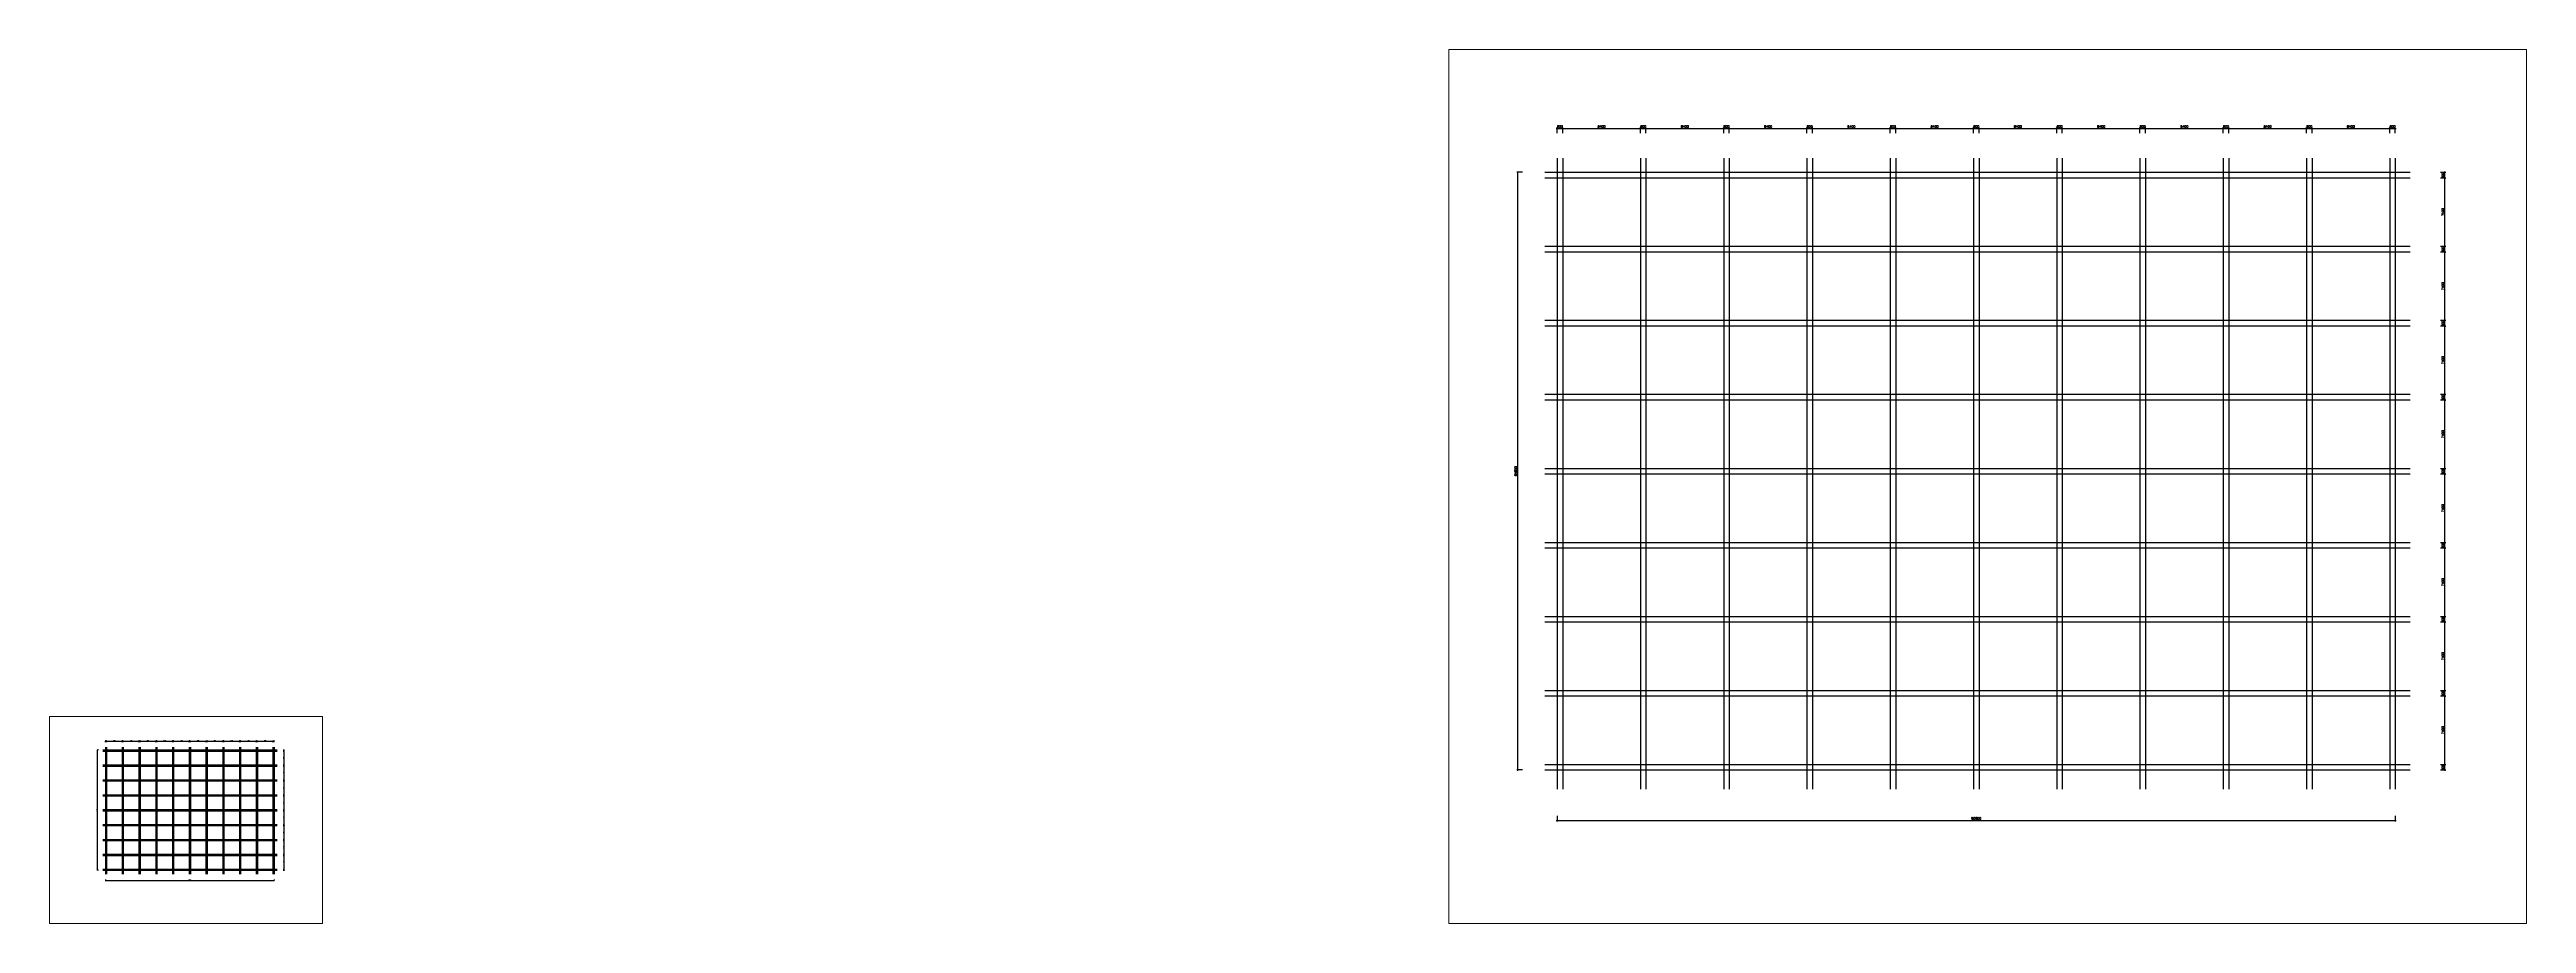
# Paper-space layout '布局1' of a CAD drawing. Header units: millimetres. Extents: x 26 to 1892, y 20 to 678.
# The model-space entities are those that its viewports show. They can reach past a viewport. Long polylines and large blocks are cut down to what shows.
import ezdxf

# ---------------------------------------------------------------- set-up
doc = ezdxf.new("R2010")
doc.units = ezdxf.units.MM
doc.layers.get('Defpoints').update_dxf_attribs({"color": 8})
doc.styles.get("Standard").update_dxf_attribs({"font": 'txt', "bigfont": 'gbcbig.shx'})
doc.dimstyles.new('平面1：100', dxfattribs={"dimscale": 100, "dimtxt": 2.5, "dimasz": 1, "dimexe": 1, "dimexo": 1, "dimgap": 1, "dimtad": 1, "dimdec": 0, "dimtxsty": 'Standard', "dimblk": 'ARCHTICK', "dimcen": 1, "dimdle": 1, "dimclrd": 3, "dimclre": 3, "dimclrt": 4, "dimadec": 0, "dimazin": 0, "dimtfac": 1, "dimtdec": 0, "dimtix": 1, "dimtmove": 2, "dimatfit": 3, "dimldrblk": 'ARCHTICK', "dimfxl": 0, "dimarcsym": 0})

# ---------------------------------------------------------------- blocks, each defined once
blk = doc.blocks.new('_ArchTick')
at = {"color": 0, "linetype": 'ByBlock', "const_width": 0.15}
blk.add_lwpolyline([(-0.5, -0.5), (0.5, 0.5)], dxfattribs=at)
blk = doc.blocks.new('*D43')
at = {"color": 3, "lineweight": -2}
for p, q in [((416041, 130914), (416641, 130914)), ((416041, 130314), (416641, 130314)), ((416541, 130914), (416541, 131014)), ((416541, 130314), (416541, 130914)), ((416541, 130314), (416541, 130214))]:
    blk.add_line(p, q, dxfattribs=at)
at = {"layer": 'Defpoints', "color": 0}
for p in [(412759, 130914), (412759, 130314), (416541, 130914)]:
    blk.add_point(p, dxfattribs=at)
at = {"color": 3, "lineweight": -2, "xscale": 100, "yscale": 100, "zscale": 100}
for p, rotation in [((416541, 130914), 270), ((416541, 130314), 90)]:
    blk.add_blockref('_ArchTick', p, dxfattribs=dict(at, rotation=rotation))
at = {"color": 4, "insert": (416316, 130614), "char_height": 250, "attachment_point": 5, "rotation": 90}
blk.add_mtext('600', dxfattribs=at)
blk = doc.blocks.new('*D44')
at = {"color": 3, "lineweight": -2}
for p, q in [((416041, 138314), (416641, 138314)), ((416541, 130814), (416541, 138414)), ((416041, 130914), (416641, 130914))]:
    blk.add_line(p, q, dxfattribs=at)
at = {"layer": 'Defpoints', "color": 0}
for p in [(412759, 138314), (416541, 138314), (412759, 130914)]:
    blk.add_point(p, dxfattribs=at)
at = {"color": 3, "lineweight": -2, "xscale": 100, "yscale": 100, "zscale": 100}
for p, rotation in [((416541, 138314), 90), ((416541, 130914), 270)]:
    blk.add_blockref('_ArchTick', p, dxfattribs=dict(at, rotation=rotation))
at = {"color": 4, "insert": (416316, 134614), "char_height": 250, "attachment_point": 5, "rotation": 90}
blk.add_mtext('7400', dxfattribs=at)
blk = doc.blocks.new('*D45')
at = {"color": 3, "lineweight": -2}
for p, q in [((416041, 138914), (416641, 138914)), ((416041, 138314), (416641, 138314)), ((416541, 138914), (416541, 139014)), ((416541, 138314), (416541, 138914)), ((416541, 138314), (416541, 138214))]:
    blk.add_line(p, q, dxfattribs=at)
at = {"layer": 'Defpoints', "color": 0}
for p in [(412759, 138914), (412759, 138314), (416541, 138914)]:
    blk.add_point(p, dxfattribs=at)
at = {"color": 3, "lineweight": -2, "xscale": 100, "yscale": 100, "zscale": 100}
for p, rotation in [((416541, 138914), 270), ((416541, 138314), 90)]:
    blk.add_blockref('_ArchTick', p, dxfattribs=dict(at, rotation=rotation))
at = {"color": 4, "insert": (416316, 138614), "char_height": 250, "attachment_point": 5, "rotation": 90}
blk.add_mtext('600', dxfattribs=at)
blk = doc.blocks.new('*D46')
at = {"color": 3, "lineweight": -2}
for p, q in [((416041, 146314), (416641, 146314)), ((416541, 138814), (416541, 146414)), ((416041, 138914), (416641, 138914))]:
    blk.add_line(p, q, dxfattribs=at)
at = {"layer": 'Defpoints', "color": 0}
for p in [(412759, 146314), (416541, 146314), (412759, 138914)]:
    blk.add_point(p, dxfattribs=at)
at = {"color": 3, "lineweight": -2, "xscale": 100, "yscale": 100, "zscale": 100}
for p, rotation in [((416541, 146314), 90), ((416541, 138914), 270)]:
    blk.add_blockref('_ArchTick', p, dxfattribs=dict(at, rotation=rotation))
at = {"color": 4, "insert": (416316, 142614), "char_height": 250, "attachment_point": 5, "rotation": 90}
blk.add_mtext('7400', dxfattribs=at)
blk = doc.blocks.new('*D47')
at = {"color": 3, "lineweight": -2}
for p, q in [((416041, 146914), (416641, 146914)), ((416041, 146314), (416641, 146314)), ((416541, 146914), (416541, 147014)), ((416541, 146314), (416541, 146914)), ((416541, 146314), (416541, 146214))]:
    blk.add_line(p, q, dxfattribs=at)
at = {"layer": 'Defpoints', "color": 0}
for p in [(412759, 146914), (412759, 146314), (416541, 146914)]:
    blk.add_point(p, dxfattribs=at)
at = {"color": 3, "lineweight": -2, "xscale": 100, "yscale": 100, "zscale": 100}
for p, rotation in [((416541, 146914), 270), ((416541, 146314), 90)]:
    blk.add_blockref('_ArchTick', p, dxfattribs=dict(at, rotation=rotation))
at = {"color": 4, "insert": (416316, 146614), "char_height": 250, "attachment_point": 5, "rotation": 90}
blk.add_mtext('600', dxfattribs=at)
blk = doc.blocks.new('*D48')
at = {"color": 3, "lineweight": -2}
for p, q in [((416041, 154314), (416641, 154314)), ((416541, 146814), (416541, 154414)), ((416041, 146914), (416641, 146914))]:
    blk.add_line(p, q, dxfattribs=at)
at = {"layer": 'Defpoints', "color": 0}
for p in [(412759, 154314), (416541, 154314), (412759, 146914)]:
    blk.add_point(p, dxfattribs=at)
at = {"color": 3, "lineweight": -2, "xscale": 100, "yscale": 100, "zscale": 100}
for p, rotation in [((416541, 154314), 90), ((416541, 146914), 270)]:
    blk.add_blockref('_ArchTick', p, dxfattribs=dict(at, rotation=rotation))
at = {"color": 4, "insert": (416316, 150614), "char_height": 250, "attachment_point": 5, "rotation": 90}
blk.add_mtext('7400', dxfattribs=at)
blk = doc.blocks.new('*D49')
at = {"color": 3, "lineweight": -2}
for p, q in [((416041, 154914), (416641, 154914)), ((416041, 154314), (416641, 154314)), ((416541, 154914), (416541, 155014)), ((416541, 154314), (416541, 154914)), ((416541, 154314), (416541, 154214))]:
    blk.add_line(p, q, dxfattribs=at)
at = {"layer": 'Defpoints', "color": 0}
for p in [(412759, 154914), (412759, 154314), (416541, 154914)]:
    blk.add_point(p, dxfattribs=at)
at = {"color": 3, "lineweight": -2, "xscale": 100, "yscale": 100, "zscale": 100}
for p, rotation in [((416541, 154914), 270), ((416541, 154314), 90)]:
    blk.add_blockref('_ArchTick', p, dxfattribs=dict(at, rotation=rotation))
at = {"color": 4, "insert": (416316, 154614), "char_height": 250, "attachment_point": 5, "rotation": 90}
blk.add_mtext('600', dxfattribs=at)
blk = doc.blocks.new('*D50')
at = {"color": 3, "lineweight": -2}
for p, q in [((416041, 162314), (416641, 162314)), ((416541, 154814), (416541, 162414)), ((416041, 154914), (416641, 154914))]:
    blk.add_line(p, q, dxfattribs=at)
at = {"layer": 'Defpoints', "color": 0}
for p in [(412759, 162314), (416541, 162314), (412759, 154914)]:
    blk.add_point(p, dxfattribs=at)
at = {"color": 3, "lineweight": -2, "xscale": 100, "yscale": 100, "zscale": 100}
for p, rotation in [((416541, 162314), 90), ((416541, 154914), 270)]:
    blk.add_blockref('_ArchTick', p, dxfattribs=dict(at, rotation=rotation))
at = {"color": 4, "insert": (416316, 158614), "char_height": 250, "attachment_point": 5, "rotation": 90}
blk.add_mtext('7400', dxfattribs=at)
blk = doc.blocks.new('*D51')
at = {"color": 3, "lineweight": -2}
for p, q in [((416041, 162914), (416641, 162914)), ((416041, 162314), (416641, 162314)), ((416541, 162914), (416541, 163014)), ((416541, 162314), (416541, 162914)), ((416541, 162314), (416541, 162214))]:
    blk.add_line(p, q, dxfattribs=at)
at = {"layer": 'Defpoints', "color": 0}
for p in [(412759, 162914), (412759, 162314), (416541, 162914)]:
    blk.add_point(p, dxfattribs=at)
at = {"color": 3, "lineweight": -2, "xscale": 100, "yscale": 100, "zscale": 100}
for p, rotation in [((416541, 162914), 270), ((416541, 162314), 90)]:
    blk.add_blockref('_ArchTick', p, dxfattribs=dict(at, rotation=rotation))
at = {"color": 4, "insert": (416316, 162614), "char_height": 250, "attachment_point": 5, "rotation": 90}
blk.add_mtext('600', dxfattribs=at)
blk = doc.blocks.new('*D52')
at = {"color": 3, "lineweight": -2}
for p, q in [((416041, 170314), (416641, 170314)), ((416541, 162814), (416541, 170414)), ((416041, 162914), (416641, 162914))]:
    blk.add_line(p, q, dxfattribs=at)
at = {"layer": 'Defpoints', "color": 0}
for p in [(412759, 170314), (416541, 170314), (412759, 162914)]:
    blk.add_point(p, dxfattribs=at)
at = {"color": 3, "lineweight": -2, "xscale": 100, "yscale": 100, "zscale": 100}
for p, rotation in [((416541, 170314), 90), ((416541, 162914), 270)]:
    blk.add_blockref('_ArchTick', p, dxfattribs=dict(at, rotation=rotation))
at = {"color": 4, "insert": (416316, 166614), "char_height": 250, "attachment_point": 5, "rotation": 90}
blk.add_mtext('7400', dxfattribs=at)
blk = doc.blocks.new('*D53')
at = {"color": 3, "lineweight": -2}
for p, q in [((416041, 170914), (416641, 170914)), ((416041, 170314), (416641, 170314)), ((416541, 170914), (416541, 171014)), ((416541, 170314), (416541, 170914)), ((416541, 170314), (416541, 170214))]:
    blk.add_line(p, q, dxfattribs=at)
at = {"layer": 'Defpoints', "color": 0}
for p in [(412759, 170914), (412759, 170314), (416541, 170914)]:
    blk.add_point(p, dxfattribs=at)
at = {"color": 3, "lineweight": -2, "xscale": 100, "yscale": 100, "zscale": 100}
for p, rotation in [((416541, 170914), 270), ((416541, 170314), 90)]:
    blk.add_blockref('_ArchTick', p, dxfattribs=dict(at, rotation=rotation))
at = {"color": 4, "insert": (416316, 170614), "char_height": 250, "attachment_point": 5, "rotation": 90}
blk.add_mtext('600', dxfattribs=at)
blk = doc.blocks.new('*D54')
at = {"color": 3, "lineweight": -2}
for p, q in [((416041, 178314), (416641, 178314)), ((416541, 170814), (416541, 178414)), ((416041, 170914), (416641, 170914))]:
    blk.add_line(p, q, dxfattribs=at)
at = {"layer": 'Defpoints', "color": 0}
for p in [(412759, 178314), (416541, 178314), (412759, 170914)]:
    blk.add_point(p, dxfattribs=at)
at = {"color": 3, "lineweight": -2, "xscale": 100, "yscale": 100, "zscale": 100}
for p, rotation in [((416541, 178314), 90), ((416541, 170914), 270)]:
    blk.add_blockref('_ArchTick', p, dxfattribs=dict(at, rotation=rotation))
at = {"color": 4, "insert": (416316, 174614), "char_height": 250, "attachment_point": 5, "rotation": 90}
blk.add_mtext('7400', dxfattribs=at)
blk = doc.blocks.new('*D55')
at = {"color": 3, "lineweight": -2}
for p, q in [((416041, 178914), (416641, 178914)), ((416041, 178314), (416641, 178314)), ((416541, 178914), (416541, 179014)), ((416541, 178314), (416541, 178914)), ((416541, 178314), (416541, 178214))]:
    blk.add_line(p, q, dxfattribs=at)
at = {"layer": 'Defpoints', "color": 0}
for p in [(412759, 178914), (412759, 178314), (416541, 178914)]:
    blk.add_point(p, dxfattribs=at)
at = {"color": 3, "lineweight": -2, "xscale": 100, "yscale": 100, "zscale": 100}
for p, rotation in [((416541, 178914), 270), ((416541, 178314), 90)]:
    blk.add_blockref('_ArchTick', p, dxfattribs=dict(at, rotation=rotation))
at = {"color": 4, "insert": (416316, 178614), "char_height": 250, "attachment_point": 5, "rotation": 90}
blk.add_mtext('600', dxfattribs=at)
blk = doc.blocks.new('*D56')
at = {"color": 3, "lineweight": -2}
for p, q in [((416041, 186314), (416641, 186314)), ((416541, 178814), (416541, 186414)), ((416041, 178914), (416641, 178914))]:
    blk.add_line(p, q, dxfattribs=at)
at = {"layer": 'Defpoints', "color": 0}
for p in [(412759, 186314), (416541, 186314), (412759, 178914)]:
    blk.add_point(p, dxfattribs=at)
at = {"color": 3, "lineweight": -2, "xscale": 100, "yscale": 100, "zscale": 100}
for p, rotation in [((416541, 186314), 90), ((416541, 178914), 270)]:
    blk.add_blockref('_ArchTick', p, dxfattribs=dict(at, rotation=rotation))
at = {"color": 4, "insert": (416316, 182614), "char_height": 250, "attachment_point": 5, "rotation": 90}
blk.add_mtext('7400', dxfattribs=at)
blk = doc.blocks.new('*D57')
at = {"color": 3, "lineweight": -2}
for p, q in [((416041, 186914), (416641, 186914)), ((416041, 186314), (416641, 186314)), ((416541, 186914), (416541, 187014)), ((416541, 186314), (416541, 186914)), ((416541, 186314), (416541, 186214))]:
    blk.add_line(p, q, dxfattribs=at)
at = {"layer": 'Defpoints', "color": 0}
for p in [(412759, 186914), (412759, 186314), (416541, 186914)]:
    blk.add_point(p, dxfattribs=at)
at = {"color": 3, "lineweight": -2, "xscale": 100, "yscale": 100, "zscale": 100}
for p, rotation in [((416541, 186914), 270), ((416541, 186314), 90)]:
    blk.add_blockref('_ArchTick', p, dxfattribs=dict(at, rotation=rotation))
at = {"color": 4, "insert": (416316, 186614), "char_height": 250, "attachment_point": 5, "rotation": 90}
blk.add_mtext('600', dxfattribs=at)
blk = doc.blocks.new('*D58')
at = {"color": 3, "lineweight": -2}
for p, q in [((416041, 194314), (416641, 194314)), ((416541, 186814), (416541, 194414)), ((416041, 186914), (416641, 186914))]:
    blk.add_line(p, q, dxfattribs=at)
at = {"layer": 'Defpoints', "color": 0}
for p in [(412759, 194314), (416541, 194314), (412759, 186914)]:
    blk.add_point(p, dxfattribs=at)
at = {"color": 3, "lineweight": -2, "xscale": 100, "yscale": 100, "zscale": 100}
for p, rotation in [((416541, 194314), 90), ((416541, 186914), 270)]:
    blk.add_blockref('_ArchTick', p, dxfattribs=dict(at, rotation=rotation))
at = {"color": 4, "insert": (416316, 190614), "char_height": 250, "attachment_point": 5, "rotation": 90}
blk.add_mtext('7400', dxfattribs=at)
blk = doc.blocks.new('*D59')
at = {"color": 3, "lineweight": -2}
for p, q in [((416041, 194914), (416641, 194914)), ((416041, 194314), (416641, 194314)), ((416541, 194914), (416541, 195014)), ((416541, 194314), (416541, 194914)), ((416541, 194314), (416541, 194214))]:
    blk.add_line(p, q, dxfattribs=at)
at = {"layer": 'Defpoints', "color": 0}
for p in [(412759, 194914), (412759, 194314), (416541, 194914)]:
    blk.add_point(p, dxfattribs=at)
at = {"color": 3, "lineweight": -2, "xscale": 100, "yscale": 100, "zscale": 100}
for p, rotation in [((416541, 194914), 270), ((416541, 194314), 90)]:
    blk.add_blockref('_ArchTick', p, dxfattribs=dict(at, rotation=rotation))
at = {"color": 4, "insert": (416316, 194614), "char_height": 250, "attachment_point": 5, "rotation": 90}
blk.add_mtext('600', dxfattribs=at)
blk = doc.blocks.new('*D60')
at = {"color": 3, "lineweight": -2}
for p, q in [((320568, 199635), (320468, 199635)), ((320568, 199135), (320568, 199735)), ((320568, 199635), (321168, 199635)), ((321168, 199135), (321168, 199735)), ((321168, 199635), (321268, 199635))]:
    blk.add_line(p, q, dxfattribs=at)
at = {"layer": 'Defpoints', "color": 0}
for p in [(321168, 199635), (320568, 196427), (321168, 196427)]:
    blk.add_point(p, dxfattribs=at)
at = {"color": 3, "lineweight": -2, "xscale": 100, "yscale": 100, "zscale": 100}
blk.add_blockref('_ArchTick', (320568, 199635), dxfattribs=at)
at = {"color": 3, "lineweight": -2, "xscale": 100, "yscale": 100, "zscale": 100, "rotation": 180}
blk.add_blockref('_ArchTick', (321168, 199635), dxfattribs=at)
at = {"color": 4, "insert": (320868, 199860), "char_height": 250, "attachment_point": 5}
blk.add_mtext('600', dxfattribs=at)
blk = doc.blocks.new('*D61')
at = {"color": 3, "lineweight": -2}
for p, q in [((321068, 199635), (329668, 199635)), ((321168, 199135), (321168, 199735)), ((329568, 199135), (329568, 199735))]:
    blk.add_line(p, q, dxfattribs=at)
at = {"layer": 'Defpoints', "color": 0}
for p in [(329568, 199635), (321168, 196427), (329568, 196427)]:
    blk.add_point(p, dxfattribs=at)
at = {"color": 3, "lineweight": -2, "xscale": 100, "yscale": 100, "zscale": 100, "rotation": 180}
blk.add_blockref('_ArchTick', (321168, 199635), dxfattribs=at)
at = {"color": 3, "lineweight": -2, "xscale": 100, "yscale": 100, "zscale": 100}
blk.add_blockref('_ArchTick', (329568, 199635), dxfattribs=at)
at = {"color": 4, "insert": (325368, 199860), "char_height": 250, "attachment_point": 5}
blk.add_mtext('8400', dxfattribs=at)
blk = doc.blocks.new('*D62')
at = {"color": 3, "lineweight": -2}
for p, q in [((329568, 199635), (329468, 199635)), ((329568, 199135), (329568, 199735)), ((329568, 199635), (330168, 199635)), ((330168, 199135), (330168, 199735)), ((330168, 199635), (330268, 199635))]:
    blk.add_line(p, q, dxfattribs=at)
at = {"layer": 'Defpoints', "color": 0}
for p in [(330168, 199635), (329568, 196427), (330168, 196427)]:
    blk.add_point(p, dxfattribs=at)
at = {"color": 3, "lineweight": -2, "xscale": 100, "yscale": 100, "zscale": 100}
blk.add_blockref('_ArchTick', (329568, 199635), dxfattribs=at)
at = {"color": 3, "lineweight": -2, "xscale": 100, "yscale": 100, "zscale": 100, "rotation": 180}
blk.add_blockref('_ArchTick', (330168, 199635), dxfattribs=at)
at = {"color": 4, "insert": (329868, 199860), "char_height": 250, "attachment_point": 5}
blk.add_mtext('600', dxfattribs=at)
blk = doc.blocks.new('*D63')
at = {"color": 3, "lineweight": -2}
for p, q in [((330068, 199635), (338668, 199635)), ((330168, 199135), (330168, 199735)), ((338568, 199135), (338568, 199735))]:
    blk.add_line(p, q, dxfattribs=at)
at = {"layer": 'Defpoints', "color": 0}
for p in [(338568, 199635), (330168, 196427), (338568, 196427)]:
    blk.add_point(p, dxfattribs=at)
at = {"color": 3, "lineweight": -2, "xscale": 100, "yscale": 100, "zscale": 100, "rotation": 180}
blk.add_blockref('_ArchTick', (330168, 199635), dxfattribs=at)
at = {"color": 3, "lineweight": -2, "xscale": 100, "yscale": 100, "zscale": 100}
blk.add_blockref('_ArchTick', (338568, 199635), dxfattribs=at)
at = {"color": 4, "insert": (334368, 199860), "char_height": 250, "attachment_point": 5}
blk.add_mtext('8400', dxfattribs=at)
blk = doc.blocks.new('*D64')
at = {"color": 3, "lineweight": -2}
for p, q in [((338568, 199635), (338468, 199635)), ((338568, 199135), (338568, 199735)), ((338568, 199635), (339168, 199635)), ((339168, 199135), (339168, 199735)), ((339168, 199635), (339268, 199635))]:
    blk.add_line(p, q, dxfattribs=at)
at = {"layer": 'Defpoints', "color": 0}
for p in [(339168, 199635), (338568, 196427), (339168, 196427)]:
    blk.add_point(p, dxfattribs=at)
at = {"color": 3, "lineweight": -2, "xscale": 100, "yscale": 100, "zscale": 100}
blk.add_blockref('_ArchTick', (338568, 199635), dxfattribs=at)
at = {"color": 3, "lineweight": -2, "xscale": 100, "yscale": 100, "zscale": 100, "rotation": 180}
blk.add_blockref('_ArchTick', (339168, 199635), dxfattribs=at)
at = {"color": 4, "insert": (338868, 199860), "char_height": 250, "attachment_point": 5}
blk.add_mtext('600', dxfattribs=at)
blk = doc.blocks.new('*D65')
at = {"color": 3, "lineweight": -2}
for p, q in [((339068, 199635), (347668, 199635)), ((339168, 199135), (339168, 199735)), ((347568, 199135), (347568, 199735))]:
    blk.add_line(p, q, dxfattribs=at)
at = {"layer": 'Defpoints', "color": 0}
for p in [(347568, 199635), (339168, 196427), (347568, 196427)]:
    blk.add_point(p, dxfattribs=at)
at = {"color": 3, "lineweight": -2, "xscale": 100, "yscale": 100, "zscale": 100, "rotation": 180}
blk.add_blockref('_ArchTick', (339168, 199635), dxfattribs=at)
at = {"color": 3, "lineweight": -2, "xscale": 100, "yscale": 100, "zscale": 100}
blk.add_blockref('_ArchTick', (347568, 199635), dxfattribs=at)
at = {"color": 4, "insert": (343368, 199860), "char_height": 250, "attachment_point": 5}
blk.add_mtext('8400', dxfattribs=at)
blk = doc.blocks.new('*D66')
at = {"color": 3, "lineweight": -2}
for p, q in [((347568, 199635), (347468, 199635)), ((347568, 199135), (347568, 199735)), ((347568, 199635), (348168, 199635)), ((348168, 199135), (348168, 199735)), ((348168, 199635), (348268, 199635))]:
    blk.add_line(p, q, dxfattribs=at)
at = {"layer": 'Defpoints', "color": 0}
for p in [(348168, 199635), (347568, 196427), (348168, 196427)]:
    blk.add_point(p, dxfattribs=at)
at = {"color": 3, "lineweight": -2, "xscale": 100, "yscale": 100, "zscale": 100}
blk.add_blockref('_ArchTick', (347568, 199635), dxfattribs=at)
at = {"color": 3, "lineweight": -2, "xscale": 100, "yscale": 100, "zscale": 100, "rotation": 180}
blk.add_blockref('_ArchTick', (348168, 199635), dxfattribs=at)
at = {"color": 4, "insert": (347868, 199860), "char_height": 250, "attachment_point": 5}
blk.add_mtext('600', dxfattribs=at)
blk = doc.blocks.new('*D67')
at = {"color": 3, "lineweight": -2}
for p, q in [((348068, 199635), (356668, 199635)), ((348168, 199135), (348168, 199735)), ((356568, 199135), (356568, 199735))]:
    blk.add_line(p, q, dxfattribs=at)
at = {"layer": 'Defpoints', "color": 0}
for p in [(356568, 199635), (348168, 196427), (356568, 196427)]:
    blk.add_point(p, dxfattribs=at)
at = {"color": 3, "lineweight": -2, "xscale": 100, "yscale": 100, "zscale": 100, "rotation": 180}
blk.add_blockref('_ArchTick', (348168, 199635), dxfattribs=at)
at = {"color": 3, "lineweight": -2, "xscale": 100, "yscale": 100, "zscale": 100}
blk.add_blockref('_ArchTick', (356568, 199635), dxfattribs=at)
at = {"color": 4, "insert": (352368, 199860), "char_height": 250, "attachment_point": 5}
blk.add_mtext('8400', dxfattribs=at)
blk = doc.blocks.new('*D68')
at = {"color": 3, "lineweight": -2}
for p, q in [((356568, 199635), (356468, 199635)), ((356568, 199135), (356568, 199735)), ((356568, 199635), (357168, 199635)), ((357168, 199135), (357168, 199735)), ((357168, 199635), (357268, 199635))]:
    blk.add_line(p, q, dxfattribs=at)
at = {"layer": 'Defpoints', "color": 0}
for p in [(357168, 199635), (356568, 196427), (357168, 196427)]:
    blk.add_point(p, dxfattribs=at)
at = {"color": 3, "lineweight": -2, "xscale": 100, "yscale": 100, "zscale": 100}
blk.add_blockref('_ArchTick', (356568, 199635), dxfattribs=at)
at = {"color": 3, "lineweight": -2, "xscale": 100, "yscale": 100, "zscale": 100, "rotation": 180}
blk.add_blockref('_ArchTick', (357168, 199635), dxfattribs=at)
at = {"color": 4, "insert": (356868, 199860), "char_height": 250, "attachment_point": 5}
blk.add_mtext('600', dxfattribs=at)
blk = doc.blocks.new('*D69')
at = {"color": 3, "lineweight": -2}
for p, q in [((357068, 199635), (365668, 199635)), ((357168, 199135), (357168, 199735)), ((365568, 199135), (365568, 199735))]:
    blk.add_line(p, q, dxfattribs=at)
at = {"layer": 'Defpoints', "color": 0}
for p in [(365568, 199635), (357168, 196427), (365568, 196427)]:
    blk.add_point(p, dxfattribs=at)
at = {"color": 3, "lineweight": -2, "xscale": 100, "yscale": 100, "zscale": 100, "rotation": 180}
blk.add_blockref('_ArchTick', (357168, 199635), dxfattribs=at)
at = {"color": 3, "lineweight": -2, "xscale": 100, "yscale": 100, "zscale": 100}
blk.add_blockref('_ArchTick', (365568, 199635), dxfattribs=at)
at = {"color": 4, "insert": (361368, 199860), "char_height": 250, "attachment_point": 5}
blk.add_mtext('8400', dxfattribs=at)
blk = doc.blocks.new('*D70')
at = {"color": 3, "lineweight": -2}
for p, q in [((365568, 199635), (365468, 199635)), ((365568, 199135), (365568, 199735)), ((365568, 199635), (366168, 199635)), ((366168, 199135), (366168, 199735)), ((366168, 199635), (366268, 199635))]:
    blk.add_line(p, q, dxfattribs=at)
at = {"layer": 'Defpoints', "color": 0}
for p in [(366168, 199635), (365568, 196427), (366168, 196427)]:
    blk.add_point(p, dxfattribs=at)
at = {"color": 3, "lineweight": -2, "xscale": 100, "yscale": 100, "zscale": 100}
blk.add_blockref('_ArchTick', (365568, 199635), dxfattribs=at)
at = {"color": 3, "lineweight": -2, "xscale": 100, "yscale": 100, "zscale": 100, "rotation": 180}
blk.add_blockref('_ArchTick', (366168, 199635), dxfattribs=at)
at = {"color": 4, "insert": (365868, 199860), "char_height": 250, "attachment_point": 5}
blk.add_mtext('600', dxfattribs=at)
blk = doc.blocks.new('*D71')
at = {"color": 3, "lineweight": -2}
for p, q in [((366068, 199635), (374668, 199635)), ((366168, 199135), (366168, 199735)), ((374568, 199135), (374568, 199735))]:
    blk.add_line(p, q, dxfattribs=at)
at = {"layer": 'Defpoints', "color": 0}
for p in [(374568, 199635), (366168, 196427), (374568, 196427)]:
    blk.add_point(p, dxfattribs=at)
at = {"color": 3, "lineweight": -2, "xscale": 100, "yscale": 100, "zscale": 100, "rotation": 180}
blk.add_blockref('_ArchTick', (366168, 199635), dxfattribs=at)
at = {"color": 3, "lineweight": -2, "xscale": 100, "yscale": 100, "zscale": 100}
blk.add_blockref('_ArchTick', (374568, 199635), dxfattribs=at)
at = {"color": 4, "insert": (370368, 199860), "char_height": 250, "attachment_point": 5}
blk.add_mtext('8400', dxfattribs=at)
blk = doc.blocks.new('*D72')
at = {"color": 3, "lineweight": -2}
for p, q in [((374568, 199635), (374468, 199635)), ((374568, 199135), (374568, 199735)), ((374568, 199635), (375168, 199635)), ((375168, 199135), (375168, 199735)), ((375168, 199635), (375268, 199635))]:
    blk.add_line(p, q, dxfattribs=at)
at = {"layer": 'Defpoints', "color": 0}
for p in [(375168, 199635), (374568, 196427), (375168, 196427)]:
    blk.add_point(p, dxfattribs=at)
at = {"color": 3, "lineweight": -2, "xscale": 100, "yscale": 100, "zscale": 100}
blk.add_blockref('_ArchTick', (374568, 199635), dxfattribs=at)
at = {"color": 3, "lineweight": -2, "xscale": 100, "yscale": 100, "zscale": 100, "rotation": 180}
blk.add_blockref('_ArchTick', (375168, 199635), dxfattribs=at)
at = {"color": 4, "insert": (374868, 199860), "char_height": 250, "attachment_point": 5}
blk.add_mtext('600', dxfattribs=at)
blk = doc.blocks.new('*D73')
at = {"color": 3, "lineweight": -2}
for p, q in [((375068, 199635), (383668, 199635)), ((375168, 199135), (375168, 199735)), ((383568, 199135), (383568, 199735))]:
    blk.add_line(p, q, dxfattribs=at)
at = {"layer": 'Defpoints', "color": 0}
for p in [(383568, 199635), (375168, 196427), (383568, 196427)]:
    blk.add_point(p, dxfattribs=at)
at = {"color": 3, "lineweight": -2, "xscale": 100, "yscale": 100, "zscale": 100, "rotation": 180}
blk.add_blockref('_ArchTick', (375168, 199635), dxfattribs=at)
at = {"color": 3, "lineweight": -2, "xscale": 100, "yscale": 100, "zscale": 100}
blk.add_blockref('_ArchTick', (383568, 199635), dxfattribs=at)
at = {"color": 4, "insert": (379368, 199860), "char_height": 250, "attachment_point": 5}
blk.add_mtext('8400', dxfattribs=at)
blk = doc.blocks.new('*D74')
at = {"color": 3, "lineweight": -2}
for p, q in [((383568, 199635), (383468, 199635)), ((383568, 199135), (383568, 199735)), ((383568, 199635), (384168, 199635)), ((384168, 199135), (384168, 199735)), ((384168, 199635), (384268, 199635))]:
    blk.add_line(p, q, dxfattribs=at)
at = {"layer": 'Defpoints', "color": 0}
for p in [(384168, 199635), (383568, 196427), (384168, 196427)]:
    blk.add_point(p, dxfattribs=at)
at = {"color": 3, "lineweight": -2, "xscale": 100, "yscale": 100, "zscale": 100}
blk.add_blockref('_ArchTick', (383568, 199635), dxfattribs=at)
at = {"color": 3, "lineweight": -2, "xscale": 100, "yscale": 100, "zscale": 100, "rotation": 180}
blk.add_blockref('_ArchTick', (384168, 199635), dxfattribs=at)
at = {"color": 4, "insert": (383868, 199860), "char_height": 250, "attachment_point": 5}
blk.add_mtext('600', dxfattribs=at)
blk = doc.blocks.new('*D75')
at = {"color": 3, "lineweight": -2}
for p, q in [((384068, 199635), (392668, 199635)), ((384168, 199135), (384168, 199735)), ((392568, 199135), (392568, 199735))]:
    blk.add_line(p, q, dxfattribs=at)
at = {"layer": 'Defpoints', "color": 0}
for p in [(392568, 199635), (384168, 196427), (392568, 196427)]:
    blk.add_point(p, dxfattribs=at)
at = {"color": 3, "lineweight": -2, "xscale": 100, "yscale": 100, "zscale": 100, "rotation": 180}
blk.add_blockref('_ArchTick', (384168, 199635), dxfattribs=at)
at = {"color": 3, "lineweight": -2, "xscale": 100, "yscale": 100, "zscale": 100}
blk.add_blockref('_ArchTick', (392568, 199635), dxfattribs=at)
at = {"color": 4, "insert": (388368, 199860), "char_height": 250, "attachment_point": 5}
blk.add_mtext('8400', dxfattribs=at)
blk = doc.blocks.new('*D76')
at = {"color": 3, "lineweight": -2}
for p, q in [((392568, 199635), (392468, 199635)), ((392568, 199135), (392568, 199735)), ((392568, 199635), (393168, 199635)), ((393168, 199135), (393168, 199735)), ((393168, 199635), (393268, 199635))]:
    blk.add_line(p, q, dxfattribs=at)
at = {"layer": 'Defpoints', "color": 0}
for p in [(393168, 199635), (392568, 196427), (393168, 196427)]:
    blk.add_point(p, dxfattribs=at)
at = {"color": 3, "lineweight": -2, "xscale": 100, "yscale": 100, "zscale": 100}
blk.add_blockref('_ArchTick', (392568, 199635), dxfattribs=at)
at = {"color": 3, "lineweight": -2, "xscale": 100, "yscale": 100, "zscale": 100, "rotation": 180}
blk.add_blockref('_ArchTick', (393168, 199635), dxfattribs=at)
at = {"color": 4, "insert": (392868, 199860), "char_height": 250, "attachment_point": 5}
blk.add_mtext('600', dxfattribs=at)
blk = doc.blocks.new('*D77')
at = {"color": 3, "lineweight": -2}
for p, q in [((393068, 199635), (401668, 199635)), ((393168, 199135), (393168, 199735)), ((401568, 199135), (401568, 199735))]:
    blk.add_line(p, q, dxfattribs=at)
at = {"layer": 'Defpoints', "color": 0}
for p in [(401568, 199635), (393168, 196427), (401568, 196427)]:
    blk.add_point(p, dxfattribs=at)
at = {"color": 3, "lineweight": -2, "xscale": 100, "yscale": 100, "zscale": 100, "rotation": 180}
blk.add_blockref('_ArchTick', (393168, 199635), dxfattribs=at)
at = {"color": 3, "lineweight": -2, "xscale": 100, "yscale": 100, "zscale": 100}
blk.add_blockref('_ArchTick', (401568, 199635), dxfattribs=at)
at = {"color": 4, "insert": (397368, 199860), "char_height": 250, "attachment_point": 5}
blk.add_mtext('8400', dxfattribs=at)
blk = doc.blocks.new('*D78')
at = {"color": 3, "lineweight": -2}
for p, q in [((401568, 199635), (401468, 199635)), ((401568, 199135), (401568, 199735)), ((401568, 199635), (402168, 199635)), ((402168, 199135), (402168, 199735)), ((402168, 199635), (402268, 199635))]:
    blk.add_line(p, q, dxfattribs=at)
at = {"layer": 'Defpoints', "color": 0}
for p in [(402168, 199635), (401568, 196427), (402168, 196427)]:
    blk.add_point(p, dxfattribs=at)
at = {"color": 3, "lineweight": -2, "xscale": 100, "yscale": 100, "zscale": 100}
blk.add_blockref('_ArchTick', (401568, 199635), dxfattribs=at)
at = {"color": 3, "lineweight": -2, "xscale": 100, "yscale": 100, "zscale": 100, "rotation": 180}
blk.add_blockref('_ArchTick', (402168, 199635), dxfattribs=at)
at = {"color": 4, "insert": (401868, 199860), "char_height": 250, "attachment_point": 5}
blk.add_mtext('600', dxfattribs=at)
blk = doc.blocks.new('*D79')
at = {"color": 3, "lineweight": -2}
for p, q in [((402068, 199635), (410668, 199635)), ((402168, 199135), (402168, 199735)), ((410568, 199135), (410568, 199735))]:
    blk.add_line(p, q, dxfattribs=at)
at = {"layer": 'Defpoints', "color": 0}
for p in [(410568, 199635), (402168, 196427), (410568, 196427)]:
    blk.add_point(p, dxfattribs=at)
at = {"color": 3, "lineweight": -2, "xscale": 100, "yscale": 100, "zscale": 100, "rotation": 180}
blk.add_blockref('_ArchTick', (402168, 199635), dxfattribs=at)
at = {"color": 3, "lineweight": -2, "xscale": 100, "yscale": 100, "zscale": 100}
blk.add_blockref('_ArchTick', (410568, 199635), dxfattribs=at)
at = {"color": 4, "insert": (406368, 199860), "char_height": 250, "attachment_point": 5}
blk.add_mtext('8400', dxfattribs=at)
blk = doc.blocks.new('*D80')
at = {"color": 3, "lineweight": -2}
for p, q in [((410568, 199635), (410468, 199635)), ((410568, 199135), (410568, 199735)), ((410568, 199635), (411168, 199635)), ((411168, 199135), (411168, 199735)), ((411168, 199635), (411268, 199635))]:
    blk.add_line(p, q, dxfattribs=at)
at = {"layer": 'Defpoints', "color": 0}
for p in [(411168, 199635), (410568, 196427), (411168, 196427)]:
    blk.add_point(p, dxfattribs=at)
at = {"color": 3, "lineweight": -2, "xscale": 100, "yscale": 100, "zscale": 100}
blk.add_blockref('_ArchTick', (410568, 199635), dxfattribs=at)
at = {"color": 3, "lineweight": -2, "xscale": 100, "yscale": 100, "zscale": 100, "rotation": 180}
blk.add_blockref('_ArchTick', (411168, 199635), dxfattribs=at)
at = {"color": 4, "insert": (410868, 199860), "char_height": 250, "attachment_point": 5}
blk.add_mtext('600', dxfattribs=at)
blk = doc.blocks.new('*D81')
at = {"color": 3, "lineweight": -2}
for p, q in [((316820, 194914), (316220, 194914)), ((316320, 130214), (316320, 195014)), ((316820, 130314), (316220, 130314))]:
    blk.add_line(p, q, dxfattribs=at)
at = {"layer": 'Defpoints', "color": 0}
for p in [(316320, 194914), (319250, 194914), (319250, 130314)]:
    blk.add_point(p, dxfattribs=at)
at = {"color": 3, "lineweight": -2, "xscale": 100, "yscale": 100, "zscale": 100}
for p, rotation in [((316320, 194914), 90), ((316320, 130314), 270)]:
    blk.add_blockref('_ArchTick', p, dxfattribs=dict(at, rotation=rotation))
at = {"color": 4, "insert": (316095, 162614), "char_height": 250, "attachment_point": 5, "rotation": 90}
blk.add_mtext('64600', dxfattribs=at)
blk = doc.blocks.new('*D82')
at = {"color": 3, "lineweight": -2}
for p, q in [((320468, 124847), (411268, 124847)), ((320568, 125347), (320568, 124747)), ((411168, 125347), (411168, 124747))]:
    blk.add_line(p, q, dxfattribs=at)
at = {"layer": 'Defpoints', "color": 0}
for p in [(320568, 128240), (411168, 128240), (411168, 124847)]:
    blk.add_point(p, dxfattribs=at)
at = {"color": 3, "lineweight": -2, "xscale": 100, "yscale": 100, "zscale": 100, "rotation": 180}
blk.add_blockref('_ArchTick', (320568, 124847), dxfattribs=at)
at = {"color": 3, "lineweight": -2, "xscale": 100, "yscale": 100, "zscale": 100}
blk.add_blockref('_ArchTick', (411168, 124847), dxfattribs=at)
at = {"color": 4, "insert": (365868, 125072), "char_height": 250, "attachment_point": 5}
blk.add_mtext('90600', dxfattribs=at)

msp = doc.modelspace()

# ---------------------------------------------------------------- linework, layer by layer
for p, q in [((320568.3, 196426.9), (320568.3, 128240.1)), ((321168.3, 196426.9), (321168.3, 128240.1)), ((329568.3, 196426.9), (329568.3, 128240.1)), ((330168.3, 196426.9), (330168.3, 128240.1)), ((338568.3, 196426.9), (338568.3, 128240.1)), ((339168.3, 196426.9), (339168.3, 128240.1)), ((347568.3, 196426.9), (347568.3, 128240.1)), ((348168.3, 196426.9), (348168.3, 128240.1)), ((356568.3, 196426.9), (356568.3, 128240.1)), ((357168.3, 196426.9), (357168.3, 128240.1)), ((365568.3, 196426.9), (365568.3, 128240.1)), ((366168.3, 196426.9), (366168.3, 128240.1)), ((374568.3, 196426.9), (374568.3, 128240.1)), ((375168.3, 196426.9), (375168.3, 128240.1)), ((383568.3, 196426.9), (383568.3, 128240.1)), ((384168.3, 196426.9), (384168.3, 128240.1)), ((392568.3, 196426.9), (392568.3, 128240.1)), ((393168.3, 196426.9), (393168.3, 128240.1)), ((401568.3, 196426.9), (401568.3, 128240.1)), ((402168.3, 196426.9), (402168.3, 128240.1)), ((410568.3, 196426.9), (410568.3, 128240.1)), ((411168.3, 196426.9), (411168.3, 128240.1)), ((319249.6, 194914), (412758.9, 194914)), ((319249.6, 194314), (412758.9, 194314)), ((319249.6, 186914), (412758.9, 186914)), ((319249.6, 186314), (412758.9, 186314)), ((319249.6, 178914), (412758.9, 178914)), ((319249.6, 178314), (412758.9, 178314)), ((319249.6, 170914), (412758.9, 170914)), ((319249.6, 170314), (412758.9, 170314)), ((319249.6, 162914), (412758.9, 162914)), ((319249.6, 162314), (412758.9, 162314)), ((319249.6, 154914), (412758.9, 154914)), ((319249.6, 154314), (412758.9, 154314)), ((319249.6, 146914), (412758.9, 146914)), ((319249.6, 146314), (412758.9, 146314)), ((319249.6, 138914), (412758.9, 138914)), ((319249.6, 138314), (412758.9, 138314)), ((319249.6, 130914), (412758.9, 130914)), ((319249.6, 130314), (412758.9, 130314))]:
    msp.add_line(p, q)

# ---------------------------------------------------------------- dimensions: what is measured, and where the dimension line sits
for base, p1, p2, picture, middle in [((321168.3, 199634.7), (320568.3, 196426.9), (321168.3, 196426.9), '*D60', (320868.3, 199859.7)), ((329568.3, 199634.7), (321168.3, 196426.9), (329568.3, 196426.9), '*D61', (325368.3, 199859.7)), ((330168.3, 199634.7), (329568.3, 196426.9), (330168.3, 196426.9), '*D62', (329868.3, 199859.7)), ((338568.3, 199634.7), (330168.3, 196426.9), (338568.3, 196426.9), '*D63', (334368.3, 199859.7)), ((339168.3, 199634.7), (338568.3, 196426.9), (339168.3, 196426.9), '*D64', (338868.3, 199859.7)), ((347568.3, 199634.7), (339168.3, 196426.9), (347568.3, 196426.9), '*D65', (343368.3, 199859.7)), ((348168.3, 199634.7), (347568.3, 196426.9), (348168.3, 196426.9), '*D66', (347868.3, 199859.7)), ((356568.3, 199634.7), (348168.3, 196426.9), (356568.3, 196426.9), '*D67', (352368.3, 199859.7)), ((357168.3, 199634.7), (356568.3, 196426.9), (357168.3, 196426.9), '*D68', (356868.3, 199859.7)), ((365568.3, 199634.7), (357168.3, 196426.9), (365568.3, 196426.9), '*D69', (361368.3, 199859.7)), ((366168.3, 199634.7), (365568.3, 196426.9), (366168.3, 196426.9), '*D70', (365868.3, 199859.7)), ((374568.3, 199634.7), (366168.3, 196426.9), (374568.3, 196426.9), '*D71', (370368.3, 199859.7)), ((375168.3, 199634.7), (374568.3, 196426.9), (375168.3, 196426.9), '*D72', (374868.3, 199859.7)), ((383568.3, 199634.7), (375168.3, 196426.9), (383568.3, 196426.9), '*D73', (379368.3, 199859.7)), ((384168.3, 199634.7), (383568.3, 196426.9), (384168.3, 196426.9), '*D74', (383868.3, 199859.7)), ((392568.3, 199634.7), (384168.3, 196426.9), (392568.3, 196426.9), '*D75', (388368.3, 199859.7)), ((393168.3, 199634.7), (392568.3, 196426.9), (393168.3, 196426.9), '*D76', (392868.3, 199859.7)), ((401568.3, 199634.7), (393168.3, 196426.9), (401568.3, 196426.9), '*D77', (397368.3, 199859.7)), ((402168.3, 199634.7), (401568.3, 196426.9), (402168.3, 196426.9), '*D78', (401868.3, 199859.7)), ((410568.3, 199634.7), (402168.3, 196426.9), (410568.3, 196426.9), '*D79', (406368.3, 199859.7)), ((411168.3, 199634.7), (410568.3, 196426.9), (411168.3, 196426.9), '*D80', (410868.3, 199859.7)), ((411168.3, 124846.9), (320568.3, 128240.1), (411168.3, 128240.1), '*D82', (365868.3, 125071.9))]:
    dim = msp.add_linear_dim(base=base, p1=p1, p2=p2, dimstyle='平面1：100')
    dim.commit()
    dim.dimension.update_dxf_attribs({"geometry": picture, "text_midpoint": middle})
for base, p1, p2, picture, middle in [((316319.8, 194914), (319249.6, 130314), (319249.6, 194914), '*D81', (316094.8, 162614)), ((416540.7, 194914), (412758.9, 194314), (412758.9, 194914), '*D59', (416315.7, 194614)), ((416540.7, 194314), (412758.9, 186914), (412758.9, 194314), '*D58', (416315.7, 190614)), ((416540.7, 186914), (412758.9, 186314), (412758.9, 186914), '*D57', (416315.7, 186614)), ((416540.7, 186314), (412758.9, 178914), (412758.9, 186314), '*D56', (416315.7, 182614)), ((416540.7, 178914), (412758.9, 178314), (412758.9, 178914), '*D55', (416315.7, 178614)), ((416540.7, 178314), (412758.9, 170914), (412758.9, 178314), '*D54', (416315.7, 174614)), ((416540.7, 170914), (412758.9, 170314), (412758.9, 170914), '*D53', (416315.7, 170614)), ((416540.7, 170314), (412758.9, 162914), (412758.9, 170314), '*D52', (416315.7, 166614)), ((416540.7, 162914), (412758.9, 162314), (412758.9, 162914), '*D51', (416315.7, 162614)), ((416540.7, 162314), (412758.9, 154914), (412758.9, 162314), '*D50', (416315.7, 158614)), ((416540.7, 154914), (412758.9, 154314), (412758.9, 154914), '*D49', (416315.7, 154614)), ((416540.7, 154314), (412758.9, 146914), (412758.9, 154314), '*D48', (416315.7, 150614)), ((416540.7, 146914), (412758.9, 146314), (412758.9, 146914), '*D47', (416315.7, 146614)), ((416540.7, 146314), (412758.9, 138914), (412758.9, 146314), '*D46', (416315.7, 142614)), ((416540.7, 138914), (412758.9, 138314), (412758.9, 138914), '*D45', (416315.7, 138614)), ((416540.7, 138314), (412758.9, 130914), (412758.9, 138314), '*D44', (416315.7, 134614)), ((416540.7, 130914), (412758.9, 130314), (412758.9, 130914), '*D43', (416315.7, 130614))]:
    dim = msp.add_linear_dim(base=base, p1=p1, p2=p2, angle=270, dimstyle='平面1：100')
    dim.commit()
    dim.dimension.update_dxf_attribs({"geometry": picture, "text_midpoint": middle})

psp = doc.layouts.new('布局1')

# ---------------------------------------------------------------- viewports
at = {"layer": 'Defpoints'}
psp.add_viewport(center=(1485.8, 348.6), size=(811.8, 658.263), view_center_point=(367100, 160946.1), view_height=94453.934, status=3, dxfattribs=at)
psp.add_viewport(center=(128.5, 97.5), size=(205.6, 156), view_center_point=(363835.7, 157365.7), view_height=111234.828, dxfattribs=at)

doc.saveas('drawing.dxf')
